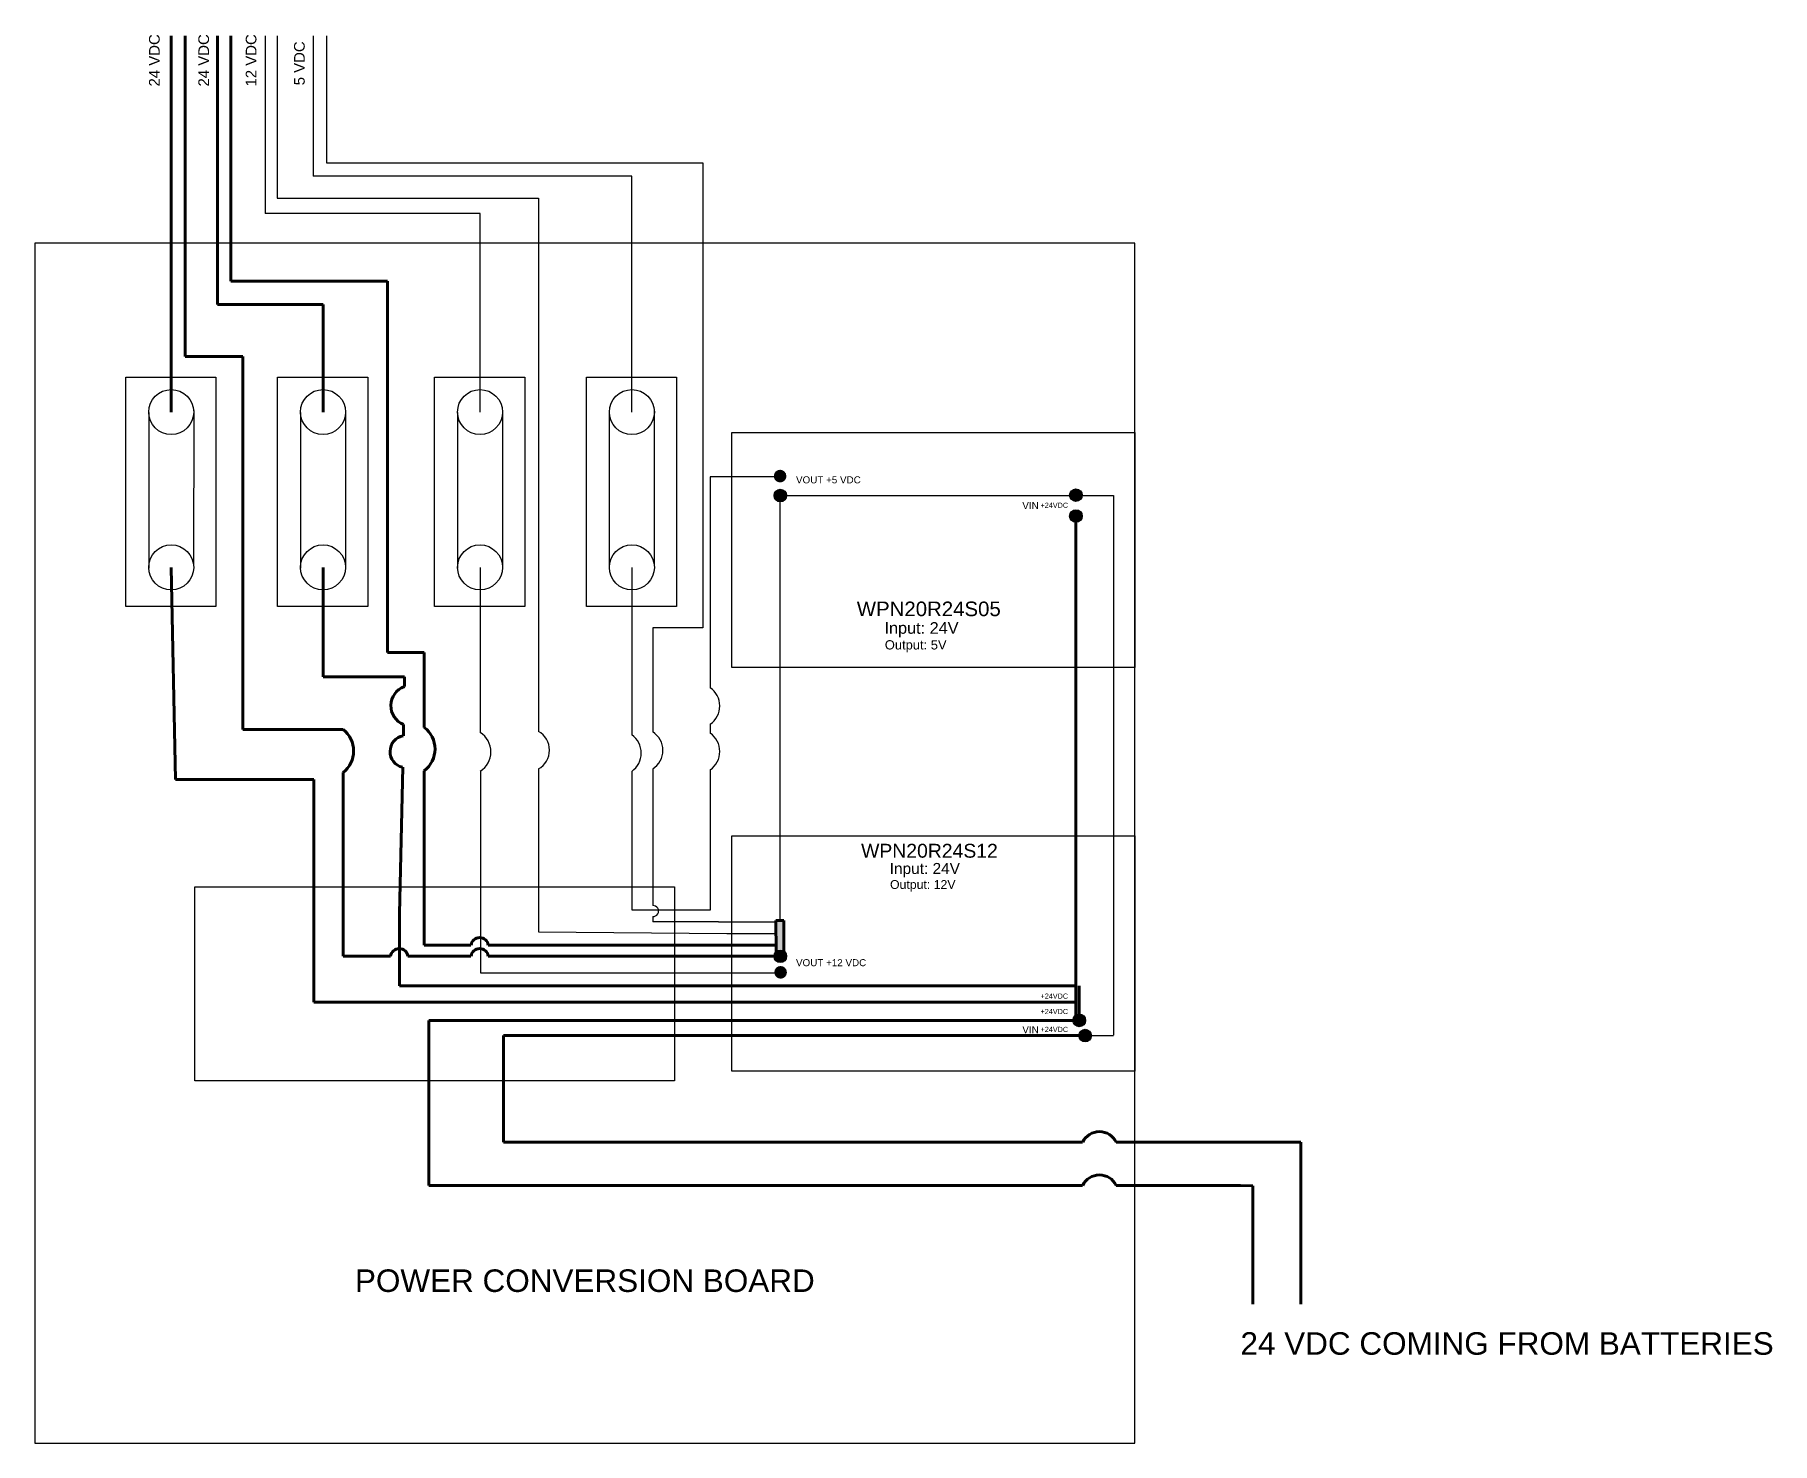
# Model space of a CAD drawing. Header units: inches. Extents: x 1785 to 1959, y 841 to 982.
import ezdxf

# ---------------------------------------------------------------- set-up
doc = ezdxf.new("R2010")
doc.units = ezdxf.units.IN
doc.header["$MEASUREMENT"] = 0
doc.linetypes.add('ACAD_ISO03W100', pattern=[30, 12, -18])
for name, color, linetype in [('12VDC', 2, 'Continuous'), ('12VDC red', 1, 'Continuous'), ('5VDC', 1, 'Continuous'), ('Black GND', 250, 'Continuous'), ('power conv', 8, 'Continuous'), ('power protection board', 7, 'Continuous'), ('Texts', 6, 'Continuous')]:
    doc.layers.add(name, color=color, linetype=linetype)
doc.layers.add('24VDC', color=1, linetype='Continuous', lineweight=60)
doc.layers.add('tape', color=8, linetype='Continuous', lineweight=90)
doc.styles.get("Standard").update_dxf_attribs({"font": 'arial.ttf'})

msp = doc.modelspace()

# ---------------------------------------------------------------- hatches: boundary and pattern name
at = {"layer": '24VDC', "true_color": 0x939598, "transparency": 33554687}
h = msp.add_hatch(color=252, dxfattribs=at)
h.dxf.hatch_style = 1
h.paths.add_polyline_path([(1889.75, 887.16), (1889.42, 887.16), (1889.42, 885.52), (1889.75, 885.52)])
h.paths.add_polyline_path([(1889.75, 885.52), (1889.42, 885.52), (1889.42, 883.69), (1889.75, 883.69)])
at = {"layer": 'Black GND', "transparency": 33554687}
h = msp.add_hatch(color=1, dxfattribs=at)
h.dxf.hatch_style = 1
h.paths.add_polyline_path([(1859.21, 938.12, 0.414214), (1859.84, 937.49), (1859.84, 938.12), (1860.47, 938.12, 1)])
h.paths.add_polyline_path([(1860.47, 938.12), (1859.84, 938.12), (1859.84, 937.49, 0.414214)], flags=17)
at = {"layer": 'Black GND', "true_color": 0x000000, "transparency": 33554687}
h = msp.add_hatch(color=18, dxfattribs=at)
h.dxf.hatch_style = 1
h.paths.add_polyline_path([(1859.23, 936.17, 0.414214), (1859.86, 935.54), (1859.86, 936.17), (1860.49, 936.17, 1)])
h.paths.add_polyline_path([(1860.49, 936.17), (1859.86, 936.17), (1859.86, 935.54, 0.414214)], flags=17)
h = msp.add_hatch(color=18, dxfattribs=at)
h.dxf.hatch_style = 1
h.paths.add_polyline_path([(1888.79, 936.21, 0.414214), (1889.42, 935.58), (1889.42, 936.21), (1890.05, 936.21, 1)])
h.paths.add_polyline_path([(1890.05, 936.21), (1889.42, 936.21), (1889.42, 935.58, 0.414214)], flags=17)
at = {"layer": 'Black GND', "transparency": 33554687}
h = msp.add_hatch(color=1, dxfattribs=at)
h.dxf.hatch_style = 1
h.paths.add_polyline_path([(1888.79, 934.12, 0.414214), (1889.42, 933.49), (1889.42, 934.12), (1890.05, 934.12, 1)])
h.paths.add_polyline_path([(1890.05, 934.12), (1889.42, 934.12), (1889.42, 933.49, 0.414214)], flags=17)
at = {"layer": 'Black GND', "true_color": 0x000000, "transparency": 33554687}
h = msp.add_hatch(color=18, dxfattribs=at)
h.dxf.hatch_style = 1
h.paths.add_polyline_path([(1859.23, 890.1, 0.414214), (1859.86, 889.48), (1859.86, 890.1), (1860.49, 890.1, 1)])
h.paths.add_polyline_path([(1860.49, 890.1), (1859.86, 890.1), (1859.86, 889.48, 0.414214)], flags=17)
at = {"layer": 'Black GND', "transparency": 33554687}
h = msp.add_hatch(color=1, dxfattribs=at)
h.dxf.hatch_style = 1
h.paths.add_polyline_path([(1859.26, 888.5, 0.414214), (1859.89, 887.87), (1859.89, 888.5), (1860.52, 888.5, 1)])
h.paths.add_polyline_path([(1860.52, 888.5), (1859.89, 888.5), (1859.89, 887.87, 0.414214)], flags=17)
h = msp.add_hatch(color=1, dxfattribs=at)
h.dxf.hatch_style = 1
h.paths.add_polyline_path([(1889.12, 883.69, 0.414214), (1889.75, 883.06), (1889.75, 883.69), (1890.37, 883.69, 1)])
h.paths.add_polyline_path([(1890.37, 883.69), (1889.75, 883.69), (1889.75, 883.06, 0.414214)], flags=17)
at = {"layer": 'Black GND', "true_color": 0x000000, "transparency": 33554687}
h = msp.add_hatch(color=18, dxfattribs=at)
h.dxf.hatch_style = 1
h.paths.add_polyline_path([(1889.71, 882.17, 0.414214), (1890.34, 881.54), (1890.34, 882.17), (1890.97, 882.17, 1)])
h.paths.add_polyline_path([(1890.97, 882.17), (1890.34, 882.17), (1890.34, 881.54, 0.414214)], flags=17)
at = {"layer": 'tape', "transparency": 33554687}
h = msp.add_hatch(color=8, dxfattribs=at)
h.dxf.hatch_style = 1
h.paths.add_polyline_path([(1859.86, 893.67), (1859.41, 893.67), (1859.42, 893), (1859.86, 893)])
h.paths.add_polyline_path([(1860.2, 893.67), (1859.86, 893.67), (1859.86, 890.73, -0.143295), (1860.2, 890.63)])
h.paths.add_polyline_path([(1859.86, 893), (1859.42, 893), (1859.44, 891.39), (1859.86, 891.39)])
h.paths.add_polyline_path([(1859.86, 891.39), (1859.44, 891.39), (1859.45, 890.58, -0.181979), (1859.86, 890.73)])

# ---------------------------------------------------------------- linework, layer by layer
msp.add_line((1796.71, 944.48), (1796.71, 928.92))
msp.add_lwpolyline([(1801.32, 897.04), (1849.27, 897.04), (1849.27, 877.66), (1801.32, 877.66)], close=True)
at = {"layer": '12VDC', "color": 1}
for p, q in [((1829.89, 894.39), (1829.89, 888.44)), ((1829.89, 888.44), (1860.05, 888.44))]:
    msp.add_line(p, q, dxfattribs=at)
at = {"layer": '12VDC red'}
for p, q in [((1829.84, 928.99), (1829.86, 912.47)), ((1829.87, 908.6), (1829.89, 894.39))]:
    msp.add_line(p, q, dxfattribs=at)
at = {"layer": '24VDC'}
for p, q in [((1798.96, 955.68), (1798.96, 982.13)), ((1803.59, 982.13), (1803.59, 955.28)), ((1798.96, 944.52), (1798.96, 955.68)), ((1804.57, 955.27), (1803.59, 955.28)), ((1814.14, 955.27), (1804.57, 955.27)), ((1814.14, 944.52), (1814.14, 955.27)), ((1814.14, 928.99), (1814.14, 918.05)), ((1814.14, 918.05), (1822.3, 918.05)), ((1822.3, 918.05), (1822.28, 917.08)), ((1822.2, 913.27), (1822.17, 912.16)), ((1824.71, 880.72), (1824.71, 883.69)), ((1824.71, 880.72), (1824.71, 867.18)), ((1824.71, 867.18), (1890.09, 867.18)), ((1893.45, 867.18), (1905.87, 867.18)), ((1905.87, 867.18), (1907.11, 867.16)), ((1907.11, 855.33), (1907.11, 867.16))]:
    msp.add_line(p, q, dxfattribs=at)
at = {"layer": '24VDC', "ltscale": 4}
msp.add_line((1889.42, 887.16), (1889.42, 934.12), dxfattribs=at)
at = {"layer": '24VDC', "lineweight": 70}
for p, q in [((1799.39, 907.79), (1798.96, 928.99)), ((1822.11, 909), (1821.8, 894.39)), ((1813.23, 907.79), (1799.39, 907.79)), ((1813.23, 894.39), (1813.23, 907.79))]:
    msp.add_line(p, q, dxfattribs=at)
at = {"layer": '24VDC', "lineweight": 70, "ltscale": 4}
for p, q in [((1813.23, 894.39), (1813.23, 885.52)), ((1821.8, 887.16), (1889.42, 887.16)), ((1813.23, 885.52), (1889.42, 885.52)), ((1824.71, 883.69), (1889.42, 883.69))]:
    msp.add_line(p, q, dxfattribs=at)
at = {"layer": '24VDC', "linetype": 'ACAD_ISO03W100', "lineweight": 70, "ltscale": 4}
msp.add_line((1821.8, 894.39), (1821.8, 887.16), dxfattribs=at)
at = {"layer": '24VDC'}
for centre, radius, start, end in [((1822.95, 915.16), 2.03, 109.3949, 248.1833), ((1822.45, 910.57), 1.61, 100.0702, 257.508)]:
    msp.add_arc(centre, radius, start, end, dxfattribs=at)
at = {"layer": '24VDC', "lineweight": 90}
msp.add_arc((1891.77, 866.38), 1.86, 25.5798, 154.4202, dxfattribs=at)
at = {"layer": '5VDC'}
for p, q in [((1808.36, 982.13), (1808.36, 964.37)), ((1813.17, 982.13), (1813.15, 968.1)), ((1845.02, 968.1), (1813.15, 968.1)), ((1845.02, 944.52), (1845.02, 968.1)), ((1829.84, 964.37), (1808.36, 964.37)), ((1829.84, 944.52), (1829.84, 964.37)), ((1845.02, 928.99), (1845.02, 912.25)), ((1845.02, 908.6), (1845.02, 894.71))]:
    msp.add_line(p, q, dxfattribs=at)
at = {"layer": '5VDC', "ltscale": 4.5}
for p, q in [((1859.83, 938.04), (1852.85, 938.04)), ((1852.85, 938.04), (1852.85, 916.95)), ((1852.85, 913.3), (1852.85, 912.4)), ((1852.85, 908.76), (1852.85, 901.42)), ((1852.85, 901.42), (1852.85, 894.71)), ((1852.85, 894.71), (1845.04, 894.71))]:
    msp.add_line(p, q, dxfattribs=at)
for centre in [(1851.59, 915.13), (1851.59, 910.58)]:
    msp.add_arc(centre, 2.22, 304.6128, 55.3872, dxfattribs=at)
at = {"layer": '5VDC'}
for centre, radius, start, end in [((1828.62, 910.53), 2.3, 302.767, 57.4044), ((1843.7, 910.42), 2.25, 305.7768, 54.2371)]:
    msp.add_arc(centre, radius, start, end, dxfattribs=at)
at = {"layer": 'Black GND', "lineweight": 70}
for p, q in [((1800.36, 950.08), (1800.36, 982.13)), ((1804.91, 982.13), (1804.91, 957.62)), ((1804.91, 957.62), (1820.58, 957.62)), ((1820.58, 957.62), (1820.58, 920.49)), ((1801.03, 950.08), (1800.36, 950.08)), ((1806.12, 950.08), (1801.03, 950.08)), ((1806.12, 912.77), (1806.12, 950.08)), ((1820.58, 920.49), (1824.26, 920.49)), ((1824.26, 920.49), (1824.26, 912.98)), ((1807.72, 912.77), (1806.12, 912.77)), ((1816.16, 912.77), (1807.72, 912.77)), ((1824.26, 908.65), (1824.26, 894.39)), ((1816.16, 894.39), (1816.16, 908.48)), ((1832.19, 880.72), (1832.19, 871.52)), ((1832.19, 871.52), (1890.09, 871.52)), ((1893.45, 871.52), (1911.01, 871.52)), ((1911.01, 871.52), (1911.92, 871.52)), ((1911.92, 855.33), (1911.92, 871.52))]:
    msp.add_line(p, q, dxfattribs=at)
at = {"layer": 'Black GND'}
for p, q in [((1809.55, 982.13), (1809.55, 965.91)), ((1814.5, 982.13), (1814.5, 969.43)), ((1814.5, 969.43), (1849.51, 969.43)), ((1849.51, 969.43), (1852.1, 969.43)), ((1852.1, 969.43), (1852.1, 922.95)), ((1809.55, 965.91), (1835.7, 965.91)), ((1835.7, 965.91), (1835.7, 912.59)), ((1847.11, 922.95), (1847.11, 912.55)), ((1852.1, 922.95), (1847.11, 922.95)), ((1847.11, 908.82), (1847.11, 895.17)), ((1835.7, 894.39), (1835.7, 892.53)), ((1847.11, 894.07), (1847.11, 893.53))]:
    msp.add_line(p, q, dxfattribs=at)
at = {"layer": 'Black GND', "lineweight": 25, "ltscale": 4.5}
for p, q in [((1859.86, 893.67), (1859.86, 935.54)), ((1860.49, 936.17), (1893.16, 936.17)), ((1893.16, 936.17), (1893.16, 882.21)), ((1835.7, 892.53), (1854.51, 892.39))]:
    msp.add_line(p, q, dxfattribs=at)
at = {"layer": 'Black GND', "lineweight": 25}
msp.add_line((1835.7, 908.82), (1835.7, 894.39), dxfattribs=at)
at = {"layer": 'Black GND', "linetype": 'Continuous', "lineweight": 70}
for p, q in [((1816.16, 894.39), (1816.16, 890.1)), ((1824.26, 894.39), (1824.26, 891.2))]:
    msp.add_line(p, q, dxfattribs=at)
at = {"layer": 'Black GND', "ltscale": 4.5}
for p, q in [((1853.69, 893.53), (1847.11, 893.53)), ((1853.69, 893.53), (1859.42, 893.53)), ((1854.51, 892.39), (1859.44, 892.39)), ((1889.75, 882.17), (1893.16, 882.17))]:
    msp.add_line(p, q, dxfattribs=at)
at = {"layer": 'Black GND', "lineweight": 70, "ltscale": 4}
for p, q in [((1830.66, 891.2), (1859.44, 891.23)), ((1820.9, 890.1), (1816.16, 890.1)), ((1822.63, 890.11), (1828.93, 890.1)), ((1824.26, 891.2), (1828.93, 891.2)), ((1830.66, 890.11), (1859.23, 890.11)), ((1832.19, 882.17), (1889.75, 882.17))]:
    msp.add_line(p, q, dxfattribs=at)
at = {"layer": 'Black GND', "linetype": 'ACAD_ISO03W100', "lineweight": 25}
msp.add_line((1859.86, 890.1), (1859.86, 890.73), dxfattribs=at)
at = {"layer": 'Black GND', "linetype": 'ACAD_ISO03W100', "lineweight": 70, "ltscale": 3}
msp.add_line((1832.19, 880.72), (1832.19, 882.17), dxfattribs=at)
at = {"layer": 'Black GND'}
for centre in [(1859.86, 936.17), (1889.42, 936.21), (1889.42, 934.12), (1859.86, 890.1), (1889.75, 883.69), (1890.34, 882.17)]:
    msp.add_circle(centre, 0.628, dxfattribs=at)
at = {"layer": 'Black GND', "lineweight": 70}
for centre, radius, start, end in [((1814.47, 910.63), 2.73, 308.2027, 51.7973), ((1822.63, 910.82), 2.71, 307.0259, 52.9741), ((1891.77, 870.71), 1.86, 25.5798, 154.4202)]:
    msp.add_arc(centre, radius, start, end, dxfattribs=at)
at = {"layer": 'Black GND'}
for centre, radius, start, end in [((1834.61, 910.71), 2.17, 299.9462, 60.0538), ((1845.91, 910.69), 2.21, 302.7843, 57.2157), ((1847.14, 894.62), 0.551, 266.6824, 93.3176)]:
    msp.add_arc(centre, radius, start, end, dxfattribs=at)
at = {"layer": 'Black GND', "linetype": 'Continuous', "lineweight": 70}
for centre in [(1829.8, 891.1), (1829.8, 890)]:
    msp.add_arc(centre, 0.871, 7.0542, 173.0543, dxfattribs=at)
at = {"layer": 'Black GND', "lineweight": 70, "ltscale": 4}
msp.add_arc((1821.76, 890), 0.871, 7.0542, 173.0543, dxfattribs=at)
at = {"layer": 'power conv'}
for points in [[(1895.32, 942.49), (1895.32, 918.97), (1855.02, 918.97), (1855.02, 942.49)], [(1855.02, 878.62), (1855.02, 902.14), (1895.32, 902.14), (1895.32, 878.62)]]:
    msp.add_lwpolyline(points, close=True, dxfattribs=at)
at = {"layer": 'power protection board'}
for p, q in [((1801.21, 944.67), (1801.2, 929.19)), ((1811.88, 944.48), (1811.88, 928.92)), ((1816.38, 944.67), (1816.38, 929.19)), ((1827.58, 944.48), (1827.58, 928.92)), ((1832.09, 944.67), (1832.08, 929.19)), ((1842.76, 944.48), (1842.76, 928.92)), ((1847.26, 944.67), (1847.26, 929.19))]:
    msp.add_line(p, q, dxfattribs=at)
for points in [[(1785.32, 841.41), (1895.32, 841.41), (1895.32, 961.41), (1785.32, 961.41)], [(1794.41, 948.02), (1803.43, 948.02), (1803.43, 925.07), (1794.41, 925.07)], [(1809.59, 948.02), (1818.61, 948.02), (1818.61, 925.07), (1809.59, 925.07)], [(1825.29, 948.02), (1834.31, 948.02), (1834.31, 925.07), (1825.29, 925.07)], [(1840.47, 948.02), (1849.49, 948.02), (1849.49, 925.07), (1840.47, 925.07)]]:
    msp.add_lwpolyline(points, close=True, dxfattribs=at)
for centre in [(1798.96, 944.52), (1814.14, 944.52), (1829.84, 944.52), (1845.02, 944.52), (1798.96, 928.99), (1814.14, 928.99), (1829.84, 928.99), (1845.02, 928.99)]:
    msp.add_circle(centre, 2.25, dxfattribs=at)
at = {"layer": 'tape'}
for p, q in [((1860.2, 893.67), (1859.41, 893.67)), ((1859.41, 893.67), (1859.45, 890.58)), ((1860.2, 890.63), (1860.2, 893.67)), ((1889.42, 887.16), (1889.42, 883.69)), ((1889.75, 883.69), (1889.75, 887.16))]:
    msp.add_line(p, q, dxfattribs=at)

# ---------------------------------------------------------------- texts
at = {"layer": 'Texts'}
for s, p in [('24 VDC', (1797.81, 977.07)), ('24 VDC', (1802.74, 977.07)), ('12 VDC', (1807.48, 977.07)), ('5 VDC', (1812.31, 977.19))]:
    msp.add_text(s, height=1.069, rotation=90, dxfattribs=at).set_placement(p)
for s, height, p in [('VOUT +5 VDC', 0.704, (1861.43, 937.39)), ('VIN', 0.704, (1884.06, 934.82)), ('+24VDC', 0.518, (1885.88, 934.94)), ('WPN20R24S05', 1.4597, (1867.51, 924.11)), ('Input: 24V', 1.162, (1870.28, 922.35)), ('Output: 5V', 0.925, (1870.31, 920.78)), ('WPN20R24S12', 1.386, (1867.94, 899.96)), ('Input: 24V', 1.103, (1870.8, 898.33)), ('Output: 12V', 0.8787, (1870.83, 896.84)), ('VOUT +12 VDC', 0.704, (1861.43, 889.11)), ('+24VDC', 0.518, (1885.88, 885.86)), ('+24VDC', 0.518, (1885.88, 884.32)), ('VIN', 0.704, (1884.06, 882.41)), ('+24VDC', 0.518, (1885.88, 882.53)), ('POWER CONVERSION BOARD', 2.2523, (1817.33, 856.54)), ('24 VDC COMING FROM BATTERIES', 2.2523, (1905.87, 850.26))]:
    msp.add_text(s, height=height, dxfattribs=at).set_placement(p)

doc.saveas('drawing.dxf')
